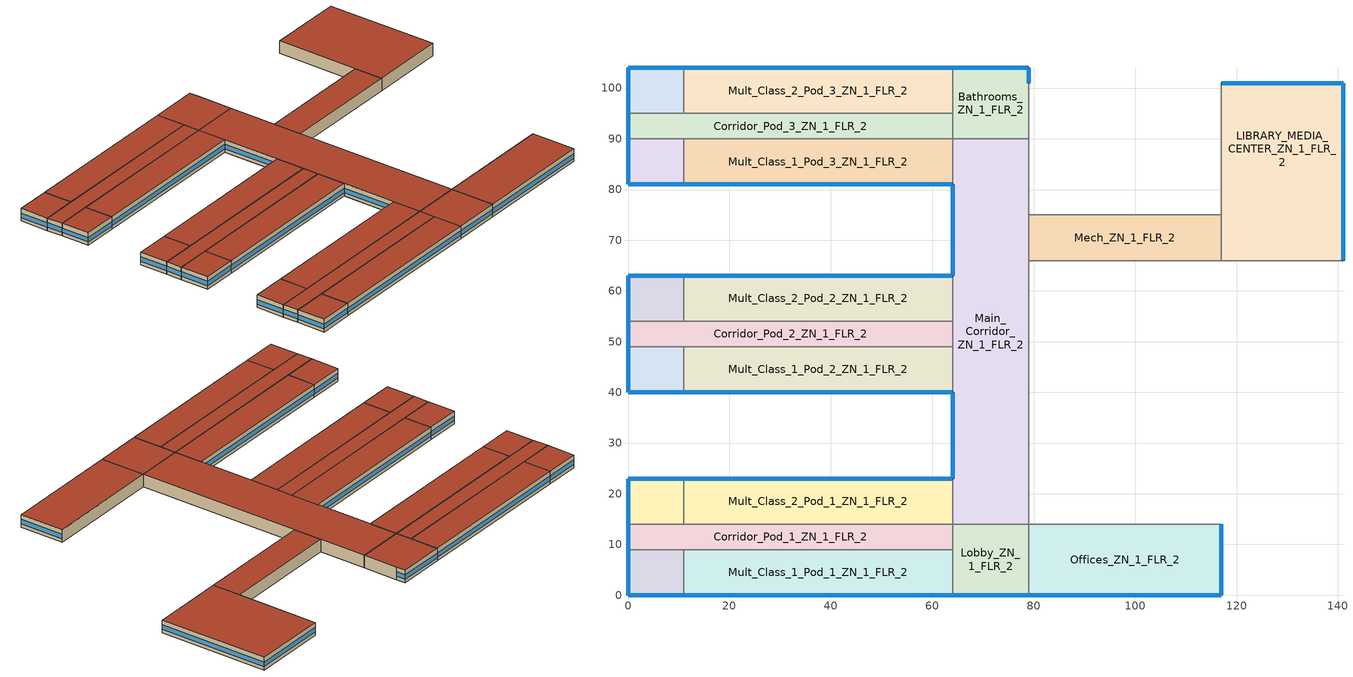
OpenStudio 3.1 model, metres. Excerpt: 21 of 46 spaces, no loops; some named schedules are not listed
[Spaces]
Bathrooms_ZN_1_FLR_2
 floor to Bathrooms_ZN_1_FLR_1: 79,104 79,90 64,90 64,104 z4
 wall outside: 79,101 79,104 64,104 z4:8
 wall to Auditorium_ZN_1_FLR_1: 79,90 79,101 z4:8
 wall to Mult_Class_2_Pod_3_ZN_1_FLR_2: 64,104 64,95 z4:8
 wall to Corridor_Pod_3_ZN_1_FLR_2: 64,95 64,90 z4:8
 wall to Main_Corridor_ZN_1_FLR_2: 64,90 79,90 z4:8
 window: 78.95,104 64.05,104 z5.1:6.51; 79,101.05 79,103.95 z5.1:6.55
 roof outside: 79,90 79,104 64,104 64,90 z8
Corner_Class_2_Pod_3_ZN_1_FLR_2
 floor to Corner_Class_2_Pod_3_ZN_1_FLR_1: 11,104 11,95 0,95 0,104 z4
 wall outside: 11,104 0,104 0,95 z4:8
 wall to Corridor_Pod_3_ZN_1_FLR_2: 0,95 11,95 z4:8
 wall to Mult_Class_2_Pod_3_ZN_1_FLR_2: 11,95 11,104 z4:8
 window: 0,103.95 0,95.05 z5.1:6.52; 10.95,104 0.05,104 z5.1:6.51
 roof outside: 11,95 11,104 0,104 0,95 z8
Corridor_Pod_1_ZN_1_FLR_2
 floor to Corridor_Pod_1_ZN_1_FLR_1: 64,14 64,9 0,9 0,14 z4
 wall outside: 0,14 0,9 z4:8
 wall to Corner_Class_1_Pod_1_ZN_1_FLR_2: 0,9 11,9 z4:8
 wall to Mult_Class_1_Pod_1_ZN_1_FLR_2: 11,9 64,9 z4:8
 wall to Corner_Class_2_Pod_1_ZN_1_FLR_2: 11,14 0,14 z4:8
 wall to Lobby_ZN_1_FLR_2: 64,9 64,14 z4:8
 wall to Mult_Class_2_Pod_1_ZN_1_FLR_2: 64,14 11,14 z4:8
 window: 0,13.95 0,9.05 z5.1:6.53
 roof outside: 64,9 64,14 0,14 0,9 z8
Corner_Class_1_Pod_3_ZN_1_FLR_2
 floor to Corner_Class_1_Pod_3_ZN_1_FLR_1: 11,90 11,81 0,81 0,90 z4
 wall outside: 0,90 0,81 11,81 z4:8
 wall to Mult_Class_1_Pod_3_ZN_1_FLR_2: 11,81 11,90 z4:8
 wall to Corridor_Pod_3_ZN_1_FLR_2: 11,90 0,90 z4:8
 window: 0.05,81 10.95,81 z5.1:6.51; 0,89.95 0,81.05 z5.1:6.52
 roof outside: 11,81 11,90 0,90 0,81 z8
Corner_Class_2_Pod_1_ZN_1_FLR_2
 floor to Corner_Class_2_Pod_1_ZN_1_FLR_1: 11,23 11,14 0,14 0,23 z4
 wall outside: 11,23 0,23 0,14 z4:8
 wall to Mult_Class_2_Pod_1_ZN_1_FLR_2: 11,14 11,23 z4:8
 window: 0,22.95 0,14.05 z5.1:6.52; 10.95,23 0.05,23 z5.1:6.51
 roof outside: 11,14 11,23 0,23 0,14 z8
Offices_ZN_1_FLR_2
 floor to Offices_ZN_1_FLR_1: 117,14 117,0 79,0 79,14 z4
 wall outside: 79,0 117,0 117,14 z4:8
 wall to Lobby_ZN_1_FLR_2: 79,14 79,0 z4:8
 wall to Gym_ZN_1_FLR_1: 117,14 79,14 z4:8
 window: 79.05,0 116.95,0 z5.1:6.5; 117,0.05 117,13.95 z5.1:6.51
 roof outside: 117,0 117,14 79,14 79,0 z8
Mult_Class_2_Pod_2_ZN_1_FLR_2
 floor to Mult_Class_2_Pod_2_ZN_1_FLR_1: 64,63 64,54 11,54 11,63 z4
 wall outside: 64,63 11,63 z4:8
 wall to Corridor_Pod_2_ZN_1_FLR_2: 11,54 64,54 z4:8
 wall to Main_Corridor_ZN_1_FLR_2: 64,54 64,63 z4:8
 wall to Corner_Class_2_Pod_2_ZN_1_FLR_2: 11,63 11,54 z4:8
 window: 63.95,63 11.05,63 z5.1:6.5
 roof outside: 64,54 64,63 11,63 11,54 z8
Mech_ZN_1_FLR_2
 floor to Mech_ZN_1_FLR_1: 117,75 117,66 79,66 79,75 z4
 wall to Gym_ZN_1_FLR_1: 79,66 117,66 z4:8
 wall to Main_Corridor_ZN_1_FLR_2: 79,75 79,66 z4:8
 wall to Auditorium_ZN_1_FLR_1: 117,75 79,75 z4:8
 wall to LIBRARY_MEDIA_CENTER_ZN_1_FLR_2: 117,66 117,75 z4:8
 roof outside: 117,66 117,75 79,75 79,66 z8
Corner_Class_1_Pod_1_ZN_1_FLR_2
 floor to Corner_Class_1_Pod_1_ZN_1_FLR_1: 11,9 11,0 0,0 0,9 z4
 wall outside: 0,9 0,0 11,0 z4:8
 wall to Mult_Class_1_Pod_1_ZN_1_FLR_2: 11,0 11,9 z4:8
 window: 0.05,0 10.95,0 z5.1:6.51; 0,8.95 0,0.05 z5.1:6.52
 roof outside: 11,0 11,9 0,9 0,0 z8
LIBRARY_MEDIA_CENTER_ZN_1_FLR_2
 floor to Kitchen_ZN_1_FLR_1: 141,75 141,66 117,66 117,75 z4
 floor to Cafeteria_ZN_1_FLR_1: 141,101 141,75 117,75 117,101 z4
 wall outside: 141,66 141,101 117,101 z4:8
 wall to Auditorium_ZN_1_FLR_1: 117,101 117,75 z4:8
 wall to Aux_Gym_ZN_1_FLR_1: 117,66 141,66 z4:8
 window: 141,66.05 141,100.95 z5.1:6.5; 140.95,101 117.05,101 z5.1:6.51
 roof outside: 141,66 141,101 117,101 117,66 z8
Corridor_Pod_3_ZN_1_FLR_2
 floor to Corridor_Pod_3_ZN_1_FLR_1: 64,95 64,90 0,90 0,95 z4
 wall outside: 0,95 0,90 z4:8
 wall to Mult_Class_2_Pod_3_ZN_1_FLR_2: 64,95 11,95 z4:8
 wall to Mult_Class_1_Pod_3_ZN_1_FLR_2: 11,90 64,90 z4:8
 window: 0,94.95 0,90.05 z5.1:6.53
 roof outside: 64,90 64,95 0,95 0,90 z8
Corner_Class_1_Pod_2_ZN_1_FLR_2
 floor to Corner_Class_1_Pod_2_ZN_1_FLR_1: 11,49 11,40 0,40 0,49 z4
 wall outside: 0,49 0,40 11,40 z4:8
 wall to Corridor_Pod_2_ZN_1_FLR_2: 11,49 0,49 z4:8
 wall to Mult_Class_1_Pod_2_ZN_1_FLR_2: 11,40 11,49 z4:8
 window: 0,48.95 0,40.05 z5.1:6.52; 0.05,40 10.95,40 z5.1:6.51
 roof outside: 11,40 11,49 0,49 0,40 z8
Corridor_Pod_2_ZN_1_FLR_2
 floor to Corridor_Pod_2_ZN_1_FLR_1: 64,54 64,49 0,49 0,54 z4
 wall outside: 0,54 0,49 z4:8
 wall to Mult_Class_1_Pod_2_ZN_1_FLR_2: 11,49 64,49 z4:8
 wall to Main_Corridor_ZN_1_FLR_2: 64,49 64,54 z4:8
 wall to Corner_Class_2_Pod_2_ZN_1_FLR_2: 11,54 0,54 z4:8
 window: 0,53.95 0,49.05 z5.1:6.53
 roof outside: 64,49 64,54 0,54 0,49 z8
Main_Corridor_ZN_1_FLR_2
 floor to Main_Corridor_ZN_1_FLR_1: 79,90 79,14 64,14 64,90 z4
 wall outside: 64,81 64,63 / 64,40 64,23 z4:8
 wall to Gym_ZN_1_FLR_1: 79,14 79,66 z4:8
 wall to Mult_Class_1_Pod_2_ZN_1_FLR_2: 64,49 64,40 z4:8
 wall to Auditorium_ZN_1_FLR_1: 79,75 79,90 z4:8
 wall to Mult_Class_2_Pod_1_ZN_1_FLR_2: 64,23 64,14 z4:8
 wall to Mult_Class_1_Pod_3_ZN_1_FLR_2: 64,90 64,81 z4:8
 wall to Lobby_ZN_1_FLR_2: 64,14 79,14 z4:8
 window: 64,39.95 64,23.05 / 64,80.95 64,63.05 z5.1:6.51
 roof outside: 79,14 79,90 64,90 64,14 z8
Mult_Class_2_Pod_1_ZN_1_FLR_2
 floor to Mult_Class_2_Pod_1_ZN_1_FLR_1: 64,23 64,14 11,14 11,23 z4
 wall outside: 64,23 11,23 z4:8
 window: 63.95,23 11.05,23 z5.1:6.5
 roof outside: 64,14 64,23 11,23 11,14 z8
Mult_Class_1_Pod_1_ZN_1_FLR_2
 floor to Mult_Class_1_Pod_1_ZN_1_FLR_1: 64,9 64,0 11,0 11,9 z4
 wall outside: 11,0 64,0 z4:8
 wall to Lobby_ZN_1_FLR_2: 64,0 64,9 z4:8
 window: 11.05,0 63.95,0 z5.1:6.5
 roof outside: 64,0 64,9 11,9 11,0 z8
Mult_Class_1_Pod_2_ZN_1_FLR_2
 floor to Mult_Class_1_Pod_2_ZN_1_FLR_1: 64,49 64,40 11,40 11,49 z4
 wall outside: 11,40 64,40 z4:8
 window: 11.05,40 63.95,40 z5.1:6.5
 roof outside: 64,40 64,49 11,49 11,40 z8
Mult_Class_1_Pod_3_ZN_1_FLR_2
 floor to Mult_Class_1_Pod_3_ZN_1_FLR_1: 64,90 64,81 11,81 11,90 z4
 wall outside: 11,81 64,81 z4:8
 window: 11.05,81 63.95,81 z5.1:6.5
 roof outside: 64,81 64,90 11,90 11,81 z8
Corner_Class_2_Pod_2_ZN_1_FLR_2
 floor to Corner_Class_2_Pod_2_ZN_1_FLR_1: 11,63 11,54 0,54 0,63 z4
 wall outside: 11,63 0,63 0,54 z4:8
 window: 0,62.95 0,54.05 z5.1:6.52; 10.95,63 0.05,63 z5.1:6.51
 roof outside: 11,54 11,63 0,63 0,54 z8
Mult_Class_2_Pod_3_ZN_1_FLR_2
 floor to Mult_Class_2_Pod_3_ZN_1_FLR_1: 64,104 64,95 11,95 11,104 z4
 wall outside: 64,104 11,104 z4:8
 window: 63.95,104 11.05,104 z5.1:6.5
 roof outside: 64,95 64,104 11,104 11,95 z8
Lobby_ZN_1_FLR_2
 floor to Lobby_ZN_1_FLR_1: 79,14 79,0 64,0 64,14 z4
 wall outside: 64,0 79,0 z4:8
 window: 64.05,0 78.95,0 z5.1:6.51
 roof outside: 79,0 79,14 64,14 64,0 z8
[Site]
Tampa-MacDill AFB_FL_USA: Latitude {deg}=27.85; Longitude {deg}=-82.52; Time Zone {hr}=-5; Elevation {m}=8; Terrain=City
[Building]
-SecondarySchool-ASHRAE 169-2013-2A created: 2021-08-23 21:15:38 +0000: North Axis {deg}=0; Default Construction Set=90.1-2010 - SecSchl - ASHRAE 169-2013-2A; Standards Number of Stories=2; Standards Number of Above Ground Stories=2; Standards Building Type=SecondarySchool
[ClimateZones]
Climate Zone Institution Name 1=ASHRAE; Climate Zone Document Name 1=ANSI/ASHRAE Standard 169; Climate Zone Document Year 1=2006; Climate Zone Value 1=2A
[Site:WaterMainsTemperature]
Calculation Method=Correlation; Annual Average Outdoor Air Temperature {C}=21.85; Maximum Difference In Monthly Average Outdoor Air Temperatures {deltaC}=14.3
[SizingPeriod:DesignDay] Barometric Pressure {Pa}=101229; Sky Clearness=0; Rain Indicator=0; Snow Indicator=0; Day of Month=21; Daylight Saving Time Indicator=0; Humidity Indicating Type=Wetbulb; Dry-Bulb Temperature Range Modifier Type=DefaultMultipliers
Name | Maximum Dry-Bulb Temperature {C} | Daily Dry-Bulb Temperature Range {deltaC} | Humidity Indicating Conditions at Maximum Dry-Bulb | Wind Speed {m/s} | Wind Direction {deg} | Month | Day Type | Solar Model Indicator | ASHRAE Taub | ASHRAE Taud
Tampa-MacDill.AFB_FL_USA Ann Clg .4% Condns DB=>MWB | 33.9 | 7.9 | 25.1 | 3.1 | 270 | 8 | SummerDesignDay | ASHRAETau | 0.491 | 2.016
Tampa-MacDill.AFB_FL_USA Ann Htg 99.6% Condns DB | 4.6 | 0 | 4.6 | 2.5 | 10 | 1 | WinterDesignDay | ASHRAEClearSky
[Site:GroundTemperature:FCfactorMethod]
January Ground Temperature {C}=24.2; February Ground Temperature {C}=18.9; March Ground Temperature {C}=15.7; April Ground Temperature {C}=13.6; May Ground Temperature {C}=15.5; June Ground Temperature {C}=17.1; July Ground Temperature {C}=21.2; August Ground Temperature {C}=26.9; September Ground Temperature {C}=27.6; October Ground Temperature {C}=27.9; November Ground Temperature {C}=27.4; December Ground Temperature {C}=26.2
[Material:NoMass] Thermal Absorptance=0.9; Solar Absorptance=0.7
Name | Roughness | Thermal Resistance {m2-K/W} | Visible Absorptance
CP02 CARPET PAD | VeryRough | 0.21648 | 0.8
Typical Insulation R-6.78 | Smooth | 1.19347 | 0.7
Typical Carpet Pad | Smooth | 0.21648 | 0.8
Typical Insulation R-5.89 | Smooth | 1.03652 | 0.7
Typical Insulation R-19.72 | Smooth | 3.4722 | 0.7
Typical Insulation R-0.58 | Smooth | 0.101875 | 0.7
Typical Insulation R-0.01 | Smooth | 0.001 | 0.7
[Material]
Name | Roughness | Thickness {m} | Conductivity {W/m-K} | Density {kg/m3} | Specific Heat {J/kg-K} | Thermal Absorptance | Solar Absorptance | Visible Absorptance
100mm Normalweight concrete floor | MediumSmooth | 0.1016 | 2.31 | 2322 | 832
G01 13mm gypsum board | Smooth | 0.0127 | 0.16 | 800 | 1090 | 0.9 | 0.7 | 0.5
4 in. Normalweight Concrete Floor | MediumRough | 0.1016 | 2.31 | 2322 | 832 | 0.9 | 0.7 | 0.7
25mm Stucco | Smooth | 0.0254 | 0.72 | 1856 | 840 | 0.9 | 0.7 | 0.7
5/8 in. Gypsum Board | MediumSmooth | 0.0159 | 0.16 | 800 | 1090 | 0.9 | 0.7 | 0.7
Roof Membrane - Highly Reflective | VeryRough | 0.0095 | 0.16 | 1121.29 | 1460 | 0.75 | 0.45 | 0.7
Metal Roof Surface; F08 Metal surface | Smooth | 0.0008 | 45.28 | 7824 | 500 | 0.9 | 0.7 | 0.7
6 in. Normalweight Concrete Floor | MediumRough | 0.1524 | 2.31 | 2322 | 832 | 0.9 | 0.7 | 0.7
8 in. Concrete Block Basement Wall | MediumRough | 0.2032 | 1.326 | 1842 | 912 | 0.9 | 0.7 | 0.7
G05 25mm wood | MediumSmooth | 0.0254 | 0.15 | 608 | 1630 | 0.9 | 0.5 | 0.5
Std Wood 6inch | MediumSmooth | 0.15 | 0.12 | 540 | 1210 | 0.9 | 0.7 | 0.7
[DefaultConstructionSet]
90.1-2010 - SecSchl - ASHRAE 169-2013-2A: Default Exterior Surface Constructions=Default Surface Constructions 1; Default Interior Surface Constructions=Default Surface Constructions 2; Default Ground Contact Surface Constructions=Default Surface Constructions 3; Default Exterior SubSurface Constructions=Default Sub Surface Constructions 1; Default Interior SubSurface Constructions=Default Sub Surface Constructions 2; Interior Partition Construction=Typical Interior Partition
[DefaultSurfaceConstructions]
Name | Floor Construction | Wall Construction | Roof Ceiling Construction
Default Surface Constructions 1 | Typical Insulated Exterior Mass Floor R-9.35 | Typical Insulated Steel Framed Exterior Wall R-8.06 | Typical IEAD Roof - Highly Reflective R-20.83
Default Surface Constructions 2 | Typical Interior Floor | Typical Interior Wall | Typical Interior Ceiling
Default Surface Constructions 3 | Typical Insulated Carpeted 6in Slab Floor | Typical Insulated Basement Mass Wall
[Construction]
Typical Insulated Exterior Mass Floor R-9.35: Typical Insulation R-6.78, 4 in. Normalweight Concrete Floor, Typical Carpet Pad
Typical Insulated Steel Framed Exterior Wall R-8.06: 25mm Stucco, 5/8 in. Gypsum Board, Typical Insulation R-5.89, 5/8 in. Gypsum Board
Typical IEAD Roof - Highly Reflective R-20.83: Roof Membrane - Highly Reflective, Typical Insulation R-19.72, Metal Roof Surface
Typical Interior Floor: 100mm Normalweight concrete floor, CP02 CARPET PAD
Typical Interior Wall: G01 13mm gypsum board, G01 13mm gypsum board
Typical Interior Ceiling: CP02 CARPET PAD, 100mm Normalweight concrete floor
Typical Insulated Carpeted 6in Slab Floor: 6 in. Normalweight Concrete Floor, Typical Carpet Pad
Typical Insulated Basement Mass Wall: 8 in. Concrete Block Basement Wall
U 0.72 SHGC 0.25 Sgl Ref-B-M Tint 6mm: REF B TINT MID 6MM
Typical Insulated Metal Door R-1.43: F08 Metal surface, Typical Insulation R-0.58
U 0.88 SHGC 0.16 Sgl Ref-A-L Clr 6mm: REF A CLEAR LO 6MM
Typical Overhead Door R-0.86: Typical Insulation R-0.01
U 1.98 SHGC 0.36 Sgl Ref-B-H Clr 6mm: REF B CLEAR HI 6MM
Typical Interior Window: Clear 3mm
Typical Interior Door; Typical Interior Partition: G05 25mm wood
InteriorFurnishings: Std Wood 6inch
[DefaultSubSurfaceConstructions]
Name | Fixed Window Construction | Operable Window Construction | Door Construction | Glass Door Construction | Overhead Door Construction | Skylight Construction | Tubular Daylight Dome Construction | Tubular Daylight Diffuser Construction
Default Sub Surface Constructions 1 | U 0.72 SHGC 0.25 Sgl Ref-B-M Tint 6mm | U 0.72 SHGC 0.25 Sgl Ref-B-M Tint 6mm | Typical Insulated Metal Door R-1.43 | U 0.88 SHGC 0.16 Sgl Ref-A-L Clr 6mm | Typical Overhead Door R-0.86 | U 1.98 SHGC 0.36 Sgl Ref-B-H Clr 6mm | Typical Interior Window | Typical Interior Window
Default Sub Surface Constructions 2 | Typical Interior Window | Typical Interior Window | Typical Interior Door
[WindowMaterial:Glazing] Optical Data Type=SpectralAverage; Infrared Transmittance at Normal Incidence=0; Front Side Infrared Hemispherical Emissivity=0.84; Conductivity {W/m-K}=0.9; Dirt Correction Factor for Solar and Visible Transmittance=1; Solar Diffusing=No
Name | Thickness {m} | Solar Transmittance at Normal Incidence | Front Side Solar Reflectance at Normal Incidence | Back Side Solar Reflectance at Normal Incidence | Visible Transmittance at Normal Incidence | Front Side Visible Reflectance at Normal Incidence | Back Side Visible Reflectance at Normal Incidence | Back Side Infrared Hemispherical Emissivity
REF B TINT MID 6MM | 0.006 | 0.1 | 0.11 | 0.41 | 0.13 | 0.1 | 0.32 | 0.45
REF A CLEAR LO 6MM | 0.006 | 0.066 | 0.341 | 0.493 | 0.08 | 0.41 | 0.37 | 0.4
REF B CLEAR HI 6MM | 0.006 | 0.24 | 0.16 | 0.32 | 0.3 | 0.16 | 0.29 | 0.6
Clear 3mm | 0.003 | 0.837 | 0.075 | 0.075 | 0.898 | 0.081 | 0.081 | 0.84
[Space] Building Story=Building Story 2; Part of Total Floor Area=Yes
Name | Space Type | Thermal Zone
Bathrooms_ZN_1_FLR_2 | SecondarySchool Restroom | Bathrooms_ZN_1_FLR_2 ZN
Corner_Class_2_Pod_3_ZN_1_FLR_2 | SecondarySchool Classroom | Corner_Class_2_Pod_3_ZN_1_FLR_2 ZN
Corridor_Pod_1_ZN_1_FLR_2 | SecondarySchool Corridor | Corridor_Pod_1_ZN_1_FLR_2 ZN
LIBRARY_MEDIA_CENTER_ZN_1_FLR_2 | SecondarySchool Library | LIBRARY_MEDIA_CENTER_ZN_1_FLR_2 ZN
Mult_Class_1_Pod_3_ZN_1_FLR_2 | SecondarySchool ComputerRoom | Mult_Class_1_Pod_3_ZN_1_FLR_2 ZN
Corner_Class_1_Pod_3_ZN_1_FLR_2 | SecondarySchool Classroom | Corner_Class_1_Pod_3_ZN_1_FLR_2 ZN
Corner_Class_2_Pod_1_ZN_1_FLR_2 | SecondarySchool Classroom | Corner_Class_2_Pod_1_ZN_1_FLR_2 ZN
Offices_ZN_1_FLR_2 | SecondarySchool Office | Offices_ZN_1_FLR_2 ZN
Mult_Class_2_Pod_3_ZN_1_FLR_2 | SecondarySchool ComputerRoom | Mult_Class_2_Pod_3_ZN_1_FLR_2 ZN
Corridor_Pod_2_ZN_1_FLR_2 | SecondarySchool Corridor | Corridor_Pod_2_ZN_1_FLR_2 ZN
Mult_Class_2_Pod_2_ZN_1_FLR_2 | SecondarySchool Classroom | Mult_Class_2_Pod_2_ZN_1_FLR_2 ZN
Mech_ZN_1_FLR_2 | SecondarySchool Mechanical | Mech_ZN_1_FLR_2 ZN
Corner_Class_1_Pod_1_ZN_1_FLR_2 | SecondarySchool Classroom | Corner_Class_1_Pod_1_ZN_1_FLR_2 ZN
Corridor_Pod_3_ZN_1_FLR_2 | SecondarySchool Corridor | Corridor_Pod_3_ZN_1_FLR_2 ZN
Mult_Class_2_Pod_1_ZN_1_FLR_2 | SecondarySchool Classroom | Mult_Class_2_Pod_1_ZN_1_FLR_2 ZN
Corner_Class_1_Pod_2_ZN_1_FLR_2 | SecondarySchool Classroom | Corner_Class_1_Pod_2_ZN_1_FLR_2 ZN
Corner_Class_2_Pod_2_ZN_1_FLR_2 | SecondarySchool Classroom | Corner_Class_2_Pod_2_ZN_1_FLR_2 ZN
Mult_Class_1_Pod_1_ZN_1_FLR_2 | SecondarySchool Classroom | Mult_Class_1_Pod_1_ZN_1_FLR_2 ZN
Main_Corridor_ZN_1_FLR_2 | SecondarySchool Corridor | Main_Corridor_ZN_1_FLR_2 ZN
Lobby_ZN_1_FLR_2 | SecondarySchool Lobby | Lobby_ZN_1_FLR_2 ZN
Mult_Class_1_Pod_2_ZN_1_FLR_2 | SecondarySchool Classroom | Mult_Class_1_Pod_2_ZN_1_FLR_2 ZN
[BuildingStory]
Building Story 2: Nominal Z Coordinate {m}=4
[SpaceType] Standards Building Type=SecondarySchool
Name | Default Schedule Set | Design Specification Outdoor Air Object | Standards Space Type
SecondarySchool Office | SecondarySchool Office Schedule Set | SecondarySchool Office Ventilation | Office
SecondarySchool Lobby | SecondarySchool Lobby Schedule Set | SecondarySchool Lobby Ventilation | Lobby
SecondarySchool Mechanical | SecondarySchool Mechanical Schedule Set | SecondarySchool Mechanical Ventilation | Mechanical
SecondarySchool Restroom | SecondarySchool Restroom Schedule Set | SecondarySchool Restroom Ventilation | Restroom
SecondarySchool Library | SecondarySchool Library Schedule Set | SecondarySchool Library Ventilation | Library
SecondarySchool Corridor | SecondarySchool Corridor Schedule Set | SecondarySchool Corridor Ventilation | Corridor
SecondarySchool Classroom | SecondarySchool Classroom Schedule Set | SecondarySchool Classroom Ventilation | Classroom
SecondarySchool ComputerRoom | SecondarySchool ComputerRoom Schedule Set | SecondarySchool ComputerRoom Ventilation | ComputerRoom
[People:Definition] Number of People Calculation Method=People/Area; Fraction Radiant=0.3
Name | People per Space Floor Area {person/m2}
SecondarySchool Classroom People Definition; SecondarySchool ComputerRoom People Definition | 0.376737
SecondarySchool Library People Definition | 0.107639
SecondarySchool Office People Definition | 0.0538196
[People] Work Efficiency Schedule=Work Efficiency Schedule; Clothing Insulation Schedule=Clothing Schedule; Air Velocity Schedule=Air Velocity Schedule; Multiplier=1
Name | People Definition | Space or SpaceType
SecondarySchool Classroom People | SecondarySchool Classroom People Definition | SecondarySchool Classroom
SecondarySchool ComputerRoom People | SecondarySchool ComputerRoom People Definition | SecondarySchool ComputerRoom
SecondarySchool Library People | SecondarySchool Library People Definition | SecondarySchool Library
SecondarySchool Office People | SecondarySchool Office People Definition | SecondarySchool Office
[Lights:Definition] Design Level Calculation Method=Watts/Area; Fraction Radiant=0.37; Fraction Visible=0.2; Return Air Fraction=0
Name | Watts per Space Floor Area {W/m2}
SecondarySchool Classroom Lights Definition; SecondarySchool ComputerRoom Lights Definition | 13.3472
SecondarySchool Corridor Lights Definition | 7.10418
SecondarySchool Library Lights Definition | 12.7014
SecondarySchool Lobby Lights Definition | 9.68752
SecondarySchool Mechanical Lights Definition | 10.2257
SecondarySchool Office Lights Definition | 11.9479
SecondarySchool Restroom Lights Definition | 10.5486
[Lights] Fraction Replaceable=1
Name | Lights Definition | Space or SpaceType | Schedule
SecondarySchool Classroom Lights | SecondarySchool Classroom Lights Definition | SecondarySchool Classroom | SchoolSecondary BLDG_LIGHT_CLASSROOM_SCH_2010 OccSensor Reduction
SecondarySchool ComputerRoom Lights | SecondarySchool ComputerRoom Lights Definition | SecondarySchool ComputerRoom
SecondarySchool Corridor Lights | SecondarySchool Corridor Lights Definition | SecondarySchool Corridor
SecondarySchool Library Lights | SecondarySchool Library Lights Definition | SecondarySchool Library
SecondarySchool Lobby Lights | SecondarySchool Lobby Lights Definition | SecondarySchool Lobby
SecondarySchool Mechanical Lights | SecondarySchool Mechanical Lights Definition | SecondarySchool Mechanical
SecondarySchool Office Lights | SecondarySchool Office Lights Definition | SecondarySchool Office | SchoolSecondary BLDG_LIGHT_OFFICE_SCH_2010 OccSensor Reduction
SecondarySchool Restroom Lights | SecondarySchool Restroom Lights Definition | SecondarySchool Restroom | SchoolSecondary BLDG_LIGHT_BATH_SCH_2010 OccSensor Reduction
[ElectricEquipment:Definition] Design Level Calculation Method=Watts/Area; Fraction Latent=0; Fraction Radiant=0.5; Fraction Lost=0
Name | Watts per Space Floor Area {W/m2}
SecondarySchool Classroom Elec Equip Definition | 9.99967
SecondarySchool ComputerRoom Elec Equip Definition | 19.9993
SecondarySchool Corridor Elec Equip Definition; SecondarySchool Lobby Elec Equip Definition; SecondarySchool Mechanical Elec Equip Definition; SecondarySchool Restroom Elec Equip Definition | 3.98265
SecondarySchool Library Elec Equip Definition | 10.0104
SecondarySchool Office Elec Equip Definition | 10.7639
[ElectricEquipment]
Name | Electric Equipment Definition | Space or SpaceType
SecondarySchool Classroom Elec Equip | SecondarySchool Classroom Elec Equip Definition | SecondarySchool Classroom
SecondarySchool ComputerRoom Elec Equip | SecondarySchool ComputerRoom Elec Equip Definition | SecondarySchool ComputerRoom
SecondarySchool Corridor Elec Equip | SecondarySchool Corridor Elec Equip Definition | SecondarySchool Corridor
SecondarySchool Library Elec Equip | SecondarySchool Library Elec Equip Definition | SecondarySchool Library
SecondarySchool Lobby Elec Equip | SecondarySchool Lobby Elec Equip Definition | SecondarySchool Lobby
SecondarySchool Mechanical Elec Equip | SecondarySchool Mechanical Elec Equip Definition | SecondarySchool Mechanical
SecondarySchool Office Elec Equip | SecondarySchool Office Elec Equip Definition | SecondarySchool Office
SecondarySchool Restroom Elec Equip | SecondarySchool Restroom Elec Equip Definition | SecondarySchool Restroom
[DesignSpecification:OutdoorAir] Outdoor Air Method=Sum
Name | Outdoor Air Flow per Person {m3/s-person} | Outdoor Air Flow per Floor Area {m3/s-m2}
SecondarySchool Classroom Ventilation; SecondarySchool ComputerRoom Ventilation; SecondarySchool Library Ventilation | 0.00471947 | 0.0006096
SecondarySchool Corridor Ventilation; SecondarySchool Lobby Ventilation; SecondarySchool Restroom Ventilation |  | 0.0003048
SecondarySchool Mechanical Ventilation |  | 0.0006096
SecondarySchool Office Ventilation | 0.00235974 | 0.0003048
[DefaultScheduleSet] People Activity Level Schedule=SchoolSecondary ACTIVITY_SCH; Electric Equipment Schedule=SchoolSecondary BLDG_EQUIP_SCH; Infiltration Schedule=SchoolSecondary INFIL_SCH_PNNL
Name | Number of People Schedule | Lighting Schedule
SecondarySchool Classroom Schedule Set; SecondarySchool ComputerRoom Schedule Set | SchoolSecondary BLDG_OCC_SCH | SchoolSecondary BLDG_LIGHT_CLASSROOM_SCH_2010
SecondarySchool Corridor Schedule Set | SchoolSecondary BLDG_OCC_SCH | SchoolSecondary BLDG_LIGHT_CORRIDOR_SCH_2010
SecondarySchool Library Schedule Set | SchoolSecondary BLDG_OCC_SCH | SchoolSecondary BLDG_LIGHT_LIBRARY_SCH_2010
SecondarySchool Lobby Schedule Set | SchoolSecondary BLDG_OCC_SCH | SchoolSecondary BLDG_LIGHT_LOBBYFLR1_SCH_2010
SecondarySchool Mechanical Schedule Set | SchoolSecondary BLDG_OCC_SCH | SchoolSecondary BLDG_LIGHT_MECHANICAL_SCH_2010
SecondarySchool Office Schedule Set | SchoolSecondary BLDG_OCC_SCH_Offices | SchoolSecondary BLDG_LIGHT_OFFICE_SCH_2010
SecondarySchool Restroom Schedule Set | SchoolSecondary BLDG_OCC_SCH | SchoolSecondary BLDG_LIGHT_BATH_SCH_2010
[ThermostatSetpoint:DualSetpoint]
Name | Heating Setpoint Temperature Schedule | Cooling Setpoint Temperature Schedule
SecondarySchool Restroom Thermostat 2; SecondarySchool Mechanical Thermostat 2 | SchoolSecondary HTGSETP_SCH_Setback | SchoolSecondary CLGSETP_SCH_Setback
SecondarySchool Classroom Thermostat 2; SecondarySchool Classroom Thermostat 4; SecondarySchool Classroom Thermostat 6; SecondarySchool Classroom Thermostat 8; SecondarySchool Classroom Thermostat 10; SecondarySchool Classroom Thermostat 12; SecondarySchool Corridor Thermostat 2; SecondarySchool Corridor Thermostat 4; SecondarySchool Corridor Thermostat 6; SecondarySchool Library Thermostat 1; SecondarySchool Lobby Thermostat 2; SecondarySchool Corridor Thermostat 8; SecondarySchool Classroom Thermostat 14; SecondarySchool Classroom Thermostat 16; SecondarySchool ComputerRoom Thermostat 1; SecondarySchool Classroom Thermostat 19; SecondarySchool Classroom Thermostat 21; SecondarySchool ComputerRoom Thermostat 2; SecondarySchool Office Thermostat 2 | SchoolSecondary HTGSETP_SCH_YES_OPTIMUM | SchoolSecondary CLGSETP_SCH_NO_SETBACK
[SpaceInfiltration:DesignFlowRate] Schedule=SchoolSecondary INFIL_SCH_PNNL; Design Flow Rate Calculation Method=Flow/ExteriorArea; Constant Term Coefficient=0; Temperature Term Coefficient=0; Velocity Term Coefficient=0.224; Velocity Squared Term Coefficient=0
Name | Space or SpaceType | Flow per Exterior Surface Area {m3/s-m2}
Bathrooms_ZN_1_FLR_2 Infiltration | Bathrooms_ZN_1_FLR_2 | 0.000145423
Corner_Class_1_Pod_1_ZN_1_FLR_2 Infiltration | Corner_Class_1_Pod_1_ZN_1_FLR_2 | 0.000254558
Corner_Class_1_Pod_2_ZN_1_FLR_2 Infiltration | Corner_Class_1_Pod_2_ZN_1_FLR_2 | 0.000254558
Corner_Class_1_Pod_3_ZN_1_FLR_2 Infiltration | Corner_Class_1_Pod_3_ZN_1_FLR_2 | 0.000254558
Corner_Class_2_Pod_1_ZN_1_FLR_2 Infiltration | Corner_Class_2_Pod_1_ZN_1_FLR_2 | 0.000254558
Corner_Class_2_Pod_2_ZN_1_FLR_2 Infiltration | Corner_Class_2_Pod_2_ZN_1_FLR_2 | 0.000254558
Corner_Class_2_Pod_3_ZN_1_FLR_2 Infiltration | Corner_Class_2_Pod_3_ZN_1_FLR_2 | 0.000254558
Corridor_Pod_1_ZN_1_FLR_2 Infiltration | Corridor_Pod_1_ZN_1_FLR_2 | 3.35043e-05
Corridor_Pod_2_ZN_1_FLR_2 Infiltration | Corridor_Pod_2_ZN_1_FLR_2 | 3.35043e-05
Corridor_Pod_3_ZN_1_FLR_2 Infiltration | Corridor_Pod_3_ZN_1_FLR_2 | 3.35043e-05
LIBRARY_MEDIA_CENTER_ZN_1_FLR_2 Infiltration | LIBRARY_MEDIA_CENTER_ZN_1_FLR_2 | 0.000124925
Lobby_ZN_1_FLR_2 Infiltration | Lobby_ZN_1_FLR_2 | 0.000126572
Main_Corridor_ZN_1_FLR_2 Infiltration | Main_Corridor_ZN_1_FLR_2 | 6.22971e-05
Mult_Class_1_Pod_1_ZN_1_FLR_2 Infiltration | Mult_Class_1_Pod_1_ZN_1_FLR_2 | 0.000175253
Mult_Class_1_Pod_2_ZN_1_FLR_2 Infiltration | Mult_Class_1_Pod_2_ZN_1_FLR_2 | 0.000175253
Mult_Class_1_Pod_3_ZN_1_FLR_2 Infiltration | Mult_Class_1_Pod_3_ZN_1_FLR_2 | 0.000175253
Mult_Class_2_Pod_1_ZN_1_FLR_2 Infiltration | Mult_Class_2_Pod_1_ZN_1_FLR_2 | 0.000175253
Mult_Class_2_Pod_2_ZN_1_FLR_2 Infiltration | Mult_Class_2_Pod_2_ZN_1_FLR_2 | 0.000175253
Mult_Class_2_Pod_3_ZN_1_FLR_2 Infiltration | Mult_Class_2_Pod_3_ZN_1_FLR_2 | 0.000175253
Offices_ZN_1_FLR_2 Infiltration | Offices_ZN_1_FLR_2 | 0.000160096
[ThermalZone] Use Ideal Air Loads=No
Name | Primary Daylighting Control | Fraction of Zone Controlled by Primary Daylighting Control | Secondary Daylighting Control | Fraction of Zone Controlled by Secondary Daylighting Control | Thermostat
Bathrooms_ZN_1_FLR_2 ZN | Bathrooms_ZN_1_FLR_2 Daylt Sensor 1 | 0.096 | Bathrooms_ZN_1_FLR_2 Daylt Sensor 2 | 0.096 | SecondarySchool Restroom Thermostat 2
Corner_Class_1_Pod_1_ZN_1_FLR_2 ZN | Corner_Class_1_Pod_1_ZN_1_FLR_2 Daylt Sensor 1 | 0.22 | Corner_Class_1_Pod_1_ZN_1_FLR_2 Daylt Sensor 2 | 0.22 | SecondarySchool Classroom Thermostat 2
Corner_Class_1_Pod_2_ZN_1_FLR_2 ZN | Corner_Class_1_Pod_2_ZN_1_FLR_2 Daylt Sensor 1 | 0.22 | Corner_Class_1_Pod_2_ZN_1_FLR_2 Daylt Sensor 2 | 0.22 | SecondarySchool Classroom Thermostat 4
Corner_Class_1_Pod_3_ZN_1_FLR_2 ZN | Corner_Class_1_Pod_3_ZN_1_FLR_2 Daylt Sensor 1 | 0.22 | Corner_Class_1_Pod_3_ZN_1_FLR_2 Daylt Sensor 2 | 0.22 | SecondarySchool Classroom Thermostat 6
Corner_Class_2_Pod_1_ZN_1_FLR_2 ZN | Corner_Class_2_Pod_1_ZN_1_FLR_2 Daylt Sensor 1 | 0.22 | Corner_Class_2_Pod_1_ZN_1_FLR_2 Daylt Sensor 2 | 0.22 | SecondarySchool Classroom Thermostat 8
Corner_Class_2_Pod_2_ZN_1_FLR_2 ZN | Corner_Class_2_Pod_2_ZN_1_FLR_2 Daylt Sensor 1 | 0.22 | Corner_Class_2_Pod_2_ZN_1_FLR_2 Daylt Sensor 2 | 0.22 | SecondarySchool Classroom Thermostat 10
Corner_Class_2_Pod_3_ZN_1_FLR_2 ZN | Corner_Class_2_Pod_3_ZN_1_FLR_2 Daylt Sensor 1 | 0.22 | Corner_Class_2_Pod_3_ZN_1_FLR_2 Daylt Sensor 2 | 0.22 | SecondarySchool Classroom Thermostat 12
Corridor_Pod_1_ZN_1_FLR_2 ZN |  |  |  |  | SecondarySchool Corridor Thermostat 2
Corridor_Pod_2_ZN_1_FLR_2 ZN |  |  |  |  | SecondarySchool Corridor Thermostat 4
Corridor_Pod_3_ZN_1_FLR_2 ZN |  |  |  |  | SecondarySchool Corridor Thermostat 6
LIBRARY_MEDIA_CENTER_ZN_1_FLR_2 ZN | LIBRARY_MEDIA_CENTER_ZN_1_FLR_2 Daylt Sensor 1 | 0.085 | LIBRARY_MEDIA_CENTER_ZN_1_FLR_2 Daylt Sensor 2 | 0.085 | SecondarySchool Library Thermostat 1
Lobby_ZN_1_FLR_2 ZN | Lobby_ZN_1_FLR_2 Daylt Sensor 1 | 0.09 |  |  | SecondarySchool Lobby Thermostat 2
Main_Corridor_ZN_1_FLR_2 ZN | Main_Corridor_ZN_1_FLR_2 Daylt Sensor 1 | 0.041 | Main_Corridor_ZN_1_FLR_2 Daylt Sensor 2 | 0.041 | SecondarySchool Corridor Thermostat 8
Mech_ZN_1_FLR_2 ZN |  |  |  |  | SecondarySchool Mechanical Thermostat 2
Mult_Class_1_Pod_1_ZN_1_FLR_2 ZN | Mult_Class_1_Pod_1_ZN_1_FLR_2 Daylt Sensor 1 | 0.14 |  |  | SecondarySchool Classroom Thermostat 14
Mult_Class_1_Pod_2_ZN_1_FLR_2 ZN | Mult_Class_1_Pod_2_ZN_1_FLR_2 Daylt Sensor 1 | 0.14 |  |  | SecondarySchool Classroom Thermostat 16
Mult_Class_1_Pod_3_ZN_1_FLR_2 ZN | Mult_Class_1_Pod_3_ZN_1_FLR_2 Daylt Sensor 1 | 0.14 |  |  | SecondarySchool ComputerRoom Thermostat 1
Mult_Class_2_Pod_1_ZN_1_FLR_2 ZN | Mult_Class_2_Pod_1_ZN_1_FLR_2 Daylt Sensor 1 | 0.14 |  |  | SecondarySchool Classroom Thermostat 19
Mult_Class_2_Pod_2_ZN_1_FLR_2 ZN | Mult_Class_2_Pod_2_ZN_1_FLR_2 Daylt Sensor 1 | 0.14 |  |  | SecondarySchool Classroom Thermostat 21
Mult_Class_2_Pod_3_ZN_1_FLR_2 ZN | Mult_Class_2_Pod_3_ZN_1_FLR_2 Daylt Sensor 1 | 0.14 |  |  | SecondarySchool ComputerRoom Thermostat 2
Offices_ZN_1_FLR_2 ZN | Offices_ZN_1_FLR_2 Daylt Sensor 1 | 0.115 | Offices_ZN_1_FLR_2 Daylt Sensor 2 | 0.115 | SecondarySchool Office Thermostat 2
[InternalMass:Definition]
Internal Mass Definition 1: Construction=InteriorFurnishings; Design Level Calculation Method=SurfaceArea/Area; Surface Area per Space Floor Area=2
[InternalMass] Internal Mass Definition=Internal Mass Definition 1; Multiplier=1
Name | Space or SpaceType
Lobby_ZN_1_FLR_2 Mass | Lobby_ZN_1_FLR_2
Corner_Class_1_Pod_3_ZN_1_FLR_2 Mass | Corner_Class_1_Pod_3_ZN_1_FLR_2
Mult_Class_1_Pod_2_ZN_1_FLR_2 Mass | Mult_Class_1_Pod_2_ZN_1_FLR_2
Mult_Class_1_Pod_3_ZN_1_FLR_2 Mass | Mult_Class_1_Pod_3_ZN_1_FLR_2
Corner_Class_2_Pod_2_ZN_1_FLR_2 Mass | Corner_Class_2_Pod_2_ZN_1_FLR_2
Corner_Class_2_Pod_3_ZN_1_FLR_2 Mass | Corner_Class_2_Pod_3_ZN_1_FLR_2
Bathrooms_ZN_1_FLR_2 Mass | Bathrooms_ZN_1_FLR_2
Offices_ZN_1_FLR_2 Mass | Offices_ZN_1_FLR_2
Mech_ZN_1_FLR_2 Mass | Mech_ZN_1_FLR_2
Main_Corridor_ZN_1_FLR_2 Mass | Main_Corridor_ZN_1_FLR_2
Corridor_Pod_1_ZN_1_FLR_2 Mass | Corridor_Pod_1_ZN_1_FLR_2
Corridor_Pod_3_ZN_1_FLR_2 Mass | Corridor_Pod_3_ZN_1_FLR_2
Corner_Class_1_Pod_2_ZN_1_FLR_2 Mass | Corner_Class_1_Pod_2_ZN_1_FLR_2
Mult_Class_2_Pod_3_ZN_1_FLR_2 Mass | Mult_Class_2_Pod_3_ZN_1_FLR_2
Mult_Class_1_Pod_1_ZN_1_FLR_2 Mass | Mult_Class_1_Pod_1_ZN_1_FLR_2
Corridor_Pod_2_ZN_1_FLR_2 Mass | Corridor_Pod_2_ZN_1_FLR_2
LIBRARY_MEDIA_CENTER_ZN_1_FLR_2 Mass | LIBRARY_MEDIA_CENTER_ZN_1_FLR_2
Mult_Class_2_Pod_2_ZN_1_FLR_2 Mass | Mult_Class_2_Pod_2_ZN_1_FLR_2
Corner_Class_2_Pod_1_ZN_1_FLR_2 Mass | Corner_Class_2_Pod_1_ZN_1_FLR_2
Corner_Class_1_Pod_1_ZN_1_FLR_2 Mass | Corner_Class_1_Pod_1_ZN_1_FLR_2
Mult_Class_2_Pod_1_ZN_1_FLR_2 Mass | Mult_Class_2_Pod_1_ZN_1_FLR_2
[Exterior:Lights:Definition]
Name | Design Level {W}
Occ Sensing Exterior Lights Def | 8552
NonDimming Exterior Lights Def | 441.8
[Exterior:Lights] Control Option=AstronomicalClock
Name | Exterior Lights Definition | Schedule
Occ Sensing Exterior Lights Def | Occ Sensing Exterior Lights Def | SchoolSecondary Exterior_lighting_schedule_b
NonDimming Exterior Lights Def | NonDimming Exterior Lights Def | SchoolSecondary Exterior_lighting_schedule_a
[Daylighting:Control] Position Z-Coordinate {m}=0.762; Lighting Control Type=Stepped; Minimum Input Power Fraction for Continuous Dimming Control=0.3; Minimum Light Output Fraction for Continuous Dimming Control=0.2; Number of Stepped Control Steps=3; Probability Lighting will be Reset When Needed in Manual Stepped Control=1; Maximum Allowable Discomfort Glare Index=22
Name | Space | Position X-Coordinate {m} | Position Y-Coordinate {m} | Illuminance Setpoint {lux}
Bathrooms_ZN_1_FLR_2 Daylt Sensor 1 | Bathrooms_ZN_1_FLR_2 | 13.3181 | 12.5 | 375
Bathrooms_ZN_1_FLR_2 Daylt Sensor 2 | Bathrooms_ZN_1_FLR_2 | 7.5 | 10.6625 | 375
Corner_Class_1_Pod_1_ZN_1_FLR_2 Daylt Sensor 1 | Corner_Class_1_Pod_1_ZN_1_FLR_2 | 1.6764 | 4.5 | 500
Corner_Class_1_Pod_1_ZN_1_FLR_2 Daylt Sensor 2 | Corner_Class_1_Pod_1_ZN_1_FLR_2 | 5.5 | 1.6764 | 500
Corner_Class_1_Pod_2_ZN_1_FLR_2 Daylt Sensor 1 | Corner_Class_1_Pod_2_ZN_1_FLR_2 | 1.6764 | 4.5 | 500
Corner_Class_1_Pod_2_ZN_1_FLR_2 Daylt Sensor 2 | Corner_Class_1_Pod_2_ZN_1_FLR_2 | 5.5 | 1.6764 | 500
Corner_Class_1_Pod_3_ZN_1_FLR_2 Daylt Sensor 1 | Corner_Class_1_Pod_3_ZN_1_FLR_2 | 1.6764 | 4.5 | 500
Corner_Class_1_Pod_3_ZN_1_FLR_2 Daylt Sensor 2 | Corner_Class_1_Pod_3_ZN_1_FLR_2 | 5.5 | 1.6764 | 500
Corner_Class_2_Pod_1_ZN_1_FLR_2 Daylt Sensor 1 | Corner_Class_2_Pod_1_ZN_1_FLR_2 | 1.6764 | 4.5 | 500
Corner_Class_2_Pod_1_ZN_1_FLR_2 Daylt Sensor 2 | Corner_Class_2_Pod_1_ZN_1_FLR_2 | 5.5 | 1.6764 | 500
Corner_Class_2_Pod_2_ZN_1_FLR_2 Daylt Sensor 1 | Corner_Class_2_Pod_2_ZN_1_FLR_2 | 1.6764 | 4.5 | 500
Corner_Class_2_Pod_2_ZN_1_FLR_2 Daylt Sensor 2 | Corner_Class_2_Pod_2_ZN_1_FLR_2 | 5.5 | 1.6764 | 500
Corner_Class_2_Pod_3_ZN_1_FLR_2 Daylt Sensor 1 | Corner_Class_2_Pod_3_ZN_1_FLR_2 | 1.6764 | 4.5 | 500
Corner_Class_2_Pod_3_ZN_1_FLR_2 Daylt Sensor 2 | Corner_Class_2_Pod_3_ZN_1_FLR_2 | 5.5 | 1.6764 | 500
LIBRARY_MEDIA_CENTER_ZN_1_FLR_2 Daylt Sensor 1 | LIBRARY_MEDIA_CENTER_ZN_1_FLR_2 | 22.3236 | 17.5 | 375
LIBRARY_MEDIA_CENTER_ZN_1_FLR_2 Daylt Sensor 2 | LIBRARY_MEDIA_CENTER_ZN_1_FLR_2 | 12 | 33.3236 | 375
Lobby_ZN_1_FLR_2 Daylt Sensor 1 | Lobby_ZN_1_FLR_2 | 3.7338 | 1.6764 | 375
Main_Corridor_ZN_1_FLR_2 Daylt Sensor 1 | Main_Corridor_ZN_1_FLR_2 | 1.65547 | 17.5 | 375
Main_Corridor_ZN_1_FLR_2 Daylt Sensor 2 | Main_Corridor_ZN_1_FLR_2 | 3.33538 | 58 | 375
Mult_Class_1_Pod_1_ZN_1_FLR_2 Daylt Sensor 1 | Mult_Class_1_Pod_1_ZN_1_FLR_2 | 13.2588 | 1.6764 | 500
Mult_Class_1_Pod_2_ZN_1_FLR_2 Daylt Sensor 1 | Mult_Class_1_Pod_2_ZN_1_FLR_2 | 13.2588 | 1.6764 | 500
Mult_Class_1_Pod_3_ZN_1_FLR_2 Daylt Sensor 1 | Mult_Class_1_Pod_3_ZN_1_FLR_2 | 13.2588 | 1.6764 | 500
Mult_Class_2_Pod_1_ZN_1_FLR_2 Daylt Sensor 1 | Mult_Class_2_Pod_1_ZN_1_FLR_2 | 13.2588 | 1.6764 | 500
Mult_Class_2_Pod_2_ZN_1_FLR_2 Daylt Sensor 1 | Mult_Class_2_Pod_2_ZN_1_FLR_2 | 13.2588 | 1.6764 | 500
Mult_Class_2_Pod_3_ZN_1_FLR_2 Daylt Sensor 1 | Mult_Class_2_Pod_3_ZN_1_FLR_2 | 13.2588 | 1.6764 | 500
Offices_ZN_1_FLR_2 Daylt Sensor 1 | Offices_ZN_1_FLR_2 | 18.9982 | 1.6764 | 500
Offices_ZN_1_FLR_2 Daylt Sensor 2 | Offices_ZN_1_FLR_2 | 36.3322 | 7.0104 | 500
[Schedule:Ruleset]
SchoolSecondary BLDG_LIGHT_LIBRARY_SCH_2010: Default Day Schedule=SchoolSecondary BLDG_LIGHT_LIBRARY_SCH_2010 Default; Summer Design Day Schedule=SchoolSecondary BLDG_LIGHT_LIBRARY_SCH_2010 Summer Design Day; Winter Design Day Schedule=SchoolSecondary BLDG_LIGHT_LIBRARY_SCH_2010 Winter Design Day
[Schedule:Day]
SchoolSecondary BLDG_LIGHT_LIBRARY_SCH_2010 Default; SchoolSecondary BLDG_LIGHT_LIBRARY_SCH_2010 Wknd Day; SchoolSecondary BLDG_LIGHT_LIBRARY_SCH_2010 Wknd Day 1; SchoolSecondary BLDG_LIGHT_LOBBYFLR1_SCH_2010 Default; SchoolSecondary BLDG_LIGHT_MECHANICAL_SCH_2010 Default; SchoolSecondary BLDG_LIGHT_OFFICE_SCH_2010 Default; SchoolSecondary BLDG_LIGHT_OFFICE_SCH_2010 Wknd Day; SchoolSecondary BLDG_LIGHT_OFFICE_SCH_2010 Wknd Day 1; SchoolSecondary BLDG_LIGHT_BATH_SCH_2010 Default; SchoolSecondary BLDG_LIGHT_BATH_SCH_2010 Wknd Day; SchoolSecondary BLDG_LIGHT_BATH_SCH_2010 Wknd Day 1; SchoolSecondary BLDG_LIGHT_OFFICE_SCH_2010 Default 1; SchoolSecondary BLDG_LIGHT_OFFICE_SCH_2010 Wknd Day 2; SchoolSecondary BLDG_LIGHT_BATH_SCH_2010 Default 1; SchoolSecondary BLDG_LIGHT_BATH_SCH_2010 Wknd Day 2; SchoolSecondary BLDG_LIGHT_BATH_SCH_2010 Wknd Day 3: 24, 0, 0.1773
SchoolSecondary BLDG_LIGHT_LIBRARY_SCH_2010 Summer Design Day; SchoolSecondary BLDG_LIGHT_LOBBYFLR1_SCH_2010 Summer Design Day; SchoolSecondary BLDG_LIGHT_MECHANICAL_SCH_2010 Summer Design Day; SchoolSecondary BLDG_LIGHT_OFFICE_SCH_2010 Summer Design Day; SchoolSecondary BLDG_LIGHT_BATH_SCH_2010 Summer Design Day; SchoolSecondary BLDG_LIGHT_OFFICE_SCH_2010 Summer Design Day 1; SchoolSecondary BLDG_LIGHT_BATH_SCH_2010 Summer Design Day 1: 24, 0, 1
SchoolSecondary BLDG_LIGHT_LIBRARY_SCH_2010 Wkdy Day; SchoolSecondary BLDG_LIGHT_LIBRARY_SCH_2010 Wkdy Day 2: 7, 0, 0.1773, 21, 0, 0.9, 24, 0, 0.1773
SchoolSecondary BLDG_LIGHT_LIBRARY_SCH_2010 Wkdy Day 1: 8, 0, 0.1773, 20, 0, 0.5, 24, 0, 0.1773
SchoolSecondary BLDG_LIGHT_LIBRARY_SCH_2010 Winter Design Day; SchoolSecondary BLDG_LIGHT_LOBBYFLR1_SCH_2010 Winter Design Day; SchoolSecondary BLDG_LIGHT_MECHANICAL_SCH_2010 Winter Design Day; SchoolSecondary BLDG_OCC_SCH_Offices Default; SchoolSecondary BLDG_OCC_SCH_Offices Winter Design Day; SchoolSecondary BLDG_OCC_SCH_Offices Wknd Day; SchoolSecondary BLDG_OCC_SCH_Offices Wknd Day 1; SchoolSecondary BLDG_LIGHT_OFFICE_SCH_2010 Winter Design Day; SchoolSecondary BLDG_LIGHT_BATH_SCH_2010 Winter Design Day; SchoolSecondary BLDG_LIGHT_OFFICE_SCH_2010 Winter Design Day 1; SchoolSecondary BLDG_LIGHT_BATH_SCH_2010 Winter Design Day 1: 24, 0, 0
SchoolSecondary HTGSETP_SCH_Setback Default|SmrDsn|Wkdy Day: 24, 0, 15.6
SchoolSecondary CLGSETP_SCH_Setback Default|WntrDsn|Wkdy Day: 24, 0, 29.44
SchoolSecondary BLDG_OCC_SCH_Offices Wkdy|SmrDsn Day; SchoolSecondary BLDG_OCC_SCH_Offices Summer Design Day; SchoolSecondary BLDG_OCC_SCH_Offices Wkdy|SmrDsn Day 2: 8, 0, 0, 17, 0, 0.95, 21, 0, 0.15, 24, 0, 0
SchoolSecondary BLDG_OCC_SCH_Offices Wkdy|SmrDsn Day 1: 8, 0, 0, 17, 0, 0.5, 21, 0, 0.15, 24, 0, 0
SchoolSecondary BLDG_LIGHT_OFFICE_SCH_2010 Wkdy Day; SchoolSecondary BLDG_LIGHT_OFFICE_SCH_2010 Wkdy Day 2: 7, 0, 0.1773, 8, 0, 0.9, 21, 0, 0.78075, 24, 0, 0.1773
SchoolSecondary BLDG_LIGHT_OFFICE_SCH_2010 Wkdy Day 1: 8, 0, 0.1773, 20, 0, 0.43375, 24, 0, 0.1773
SchoolSecondary BLDG_LIGHT_BATH_SCH_2010 Wkdy Day; SchoolSecondary BLDG_LIGHT_BATH_SCH_2010 Wkdy Day 2: 7, 0, 0.1773, 8, 0, 0.9, 21, 0, 0.594, 24, 0, 0.1773
SchoolSecondary BLDG_LIGHT_BATH_SCH_2010 Wkdy Day 1: 8, 0, 0.1773, 20, 0, 0.33, 21, 0, 0.117018, 24, 0, 0.1773
SchoolSecondary BLDG_LIGHT_BATH_SCH_2010 Wkdy Day 3; SchoolSecondary BLDG_LIGHT_BATH_SCH_2010 Wkdy Day 5: 7, 0, 0.1773, 8, 0, 0.594, 21, 0, 0.39204, 24, 0, 0.1773
SchoolSecondary BLDG_LIGHT_BATH_SCH_2010 Wkdy Day 4: 8, 0, 0.1773, 20, 0, 0.2178, 21, 0, 0.117018, 24, 0, 0.1773
[Schedule:Rule] Date Specification Type=DateRange; Start Day=1
Name | Schedule Ruleset | Rule Order | Day Schedule | Apply Monday | Apply Tuesday | Apply Wednesday | Apply Thursday | Apply Friday | Start Month | End Month | End Day | Apply Sunday | Apply Saturday
Schedule Rule 60 | SchoolSecondary BLDG_LIGHT_LIBRARY_SCH_2010 | 4 | SchoolSecondary BLDG_LIGHT_LIBRARY_SCH_2010 Wkdy Day | Yes | Yes | Yes | Yes | Yes | 1 | 6 | 30
Schedule Rule 61 | SchoolSecondary BLDG_LIGHT_LIBRARY_SCH_2010 | 3 | SchoolSecondary BLDG_LIGHT_LIBRARY_SCH_2010 Wkdy Day 1 | Yes | Yes | Yes | Yes | Yes | 7 | 9 | 1
Schedule Rule 62 | SchoolSecondary BLDG_LIGHT_LIBRARY_SCH_2010 | 2 | SchoolSecondary BLDG_LIGHT_LIBRARY_SCH_2010 Wkdy Day 2 | Yes | Yes | Yes | Yes | Yes | 9 | 12 | 31
Schedule Rule 63 | SchoolSecondary BLDG_LIGHT_LIBRARY_SCH_2010 | 1 | SchoolSecondary BLDG_LIGHT_LIBRARY_SCH_2010 Wknd Day |  |  |  |  |  | 1 | 6 | 30 | Yes | Yes
Schedule Rule 64 | SchoolSecondary BLDG_LIGHT_LIBRARY_SCH_2010 | 0 | SchoolSecondary BLDG_LIGHT_LIBRARY_SCH_2010 Wknd Day 1 |  |  |  |  |  | 7 | 9 | 1 | Yes | Yes
Schedule Rule 65 | SchoolSecondary BLDG_LIGHT_LOBBYFLR1_SCH_2010 | 4 | SchoolSecondary BLDG_LIGHT_LOBBYFLR1_SCH_2010 Wkdy Day | Yes | Yes | Yes | Yes | Yes | 1 | 6 | 30
Schedule Rule 66 | SchoolSecondary BLDG_LIGHT_LOBBYFLR1_SCH_2010 | 3 | SchoolSecondary BLDG_LIGHT_LOBBYFLR1_SCH_2010 Wkdy Day 1 | Yes | Yes | Yes | Yes | Yes | 7 | 9 | 1
Schedule Rule 67 | SchoolSecondary BLDG_LIGHT_LOBBYFLR1_SCH_2010 | 2 | SchoolSecondary BLDG_LIGHT_LOBBYFLR1_SCH_2010 Wkdy Day 2 | Yes | Yes | Yes | Yes | Yes | 9 | 12 | 31
Schedule Rule 68 | SchoolSecondary BLDG_LIGHT_LOBBYFLR1_SCH_2010 | 1 | SchoolSecondary BLDG_LIGHT_LOBBYFLR1_SCH_2010 Wknd Day |  |  |  |  |  | 1 | 6 | 30 | Yes | Yes
Schedule Rule 69 | SchoolSecondary BLDG_LIGHT_LOBBYFLR1_SCH_2010 | 0 | SchoolSecondary BLDG_LIGHT_LOBBYFLR1_SCH_2010 Wknd Day 1 |  |  |  |  |  | 7 | 9 | 1 | Yes | Yes
Schedule Rule 70 | SchoolSecondary BLDG_LIGHT_MECHANICAL_SCH_2010 | 4 | SchoolSecondary BLDG_LIGHT_MECHANICAL_SCH_2010 Wkdy Day | Yes | Yes | Yes | Yes | Yes | 1 | 6 | 30
Schedule Rule 71 | SchoolSecondary BLDG_LIGHT_MECHANICAL_SCH_2010 | 3 | SchoolSecondary BLDG_LIGHT_MECHANICAL_SCH_2010 Wkdy Day 1 | Yes | Yes | Yes | Yes | Yes | 7 | 9 | 1
Schedule Rule 72 | SchoolSecondary BLDG_LIGHT_MECHANICAL_SCH_2010 | 2 | SchoolSecondary BLDG_LIGHT_MECHANICAL_SCH_2010 Wkdy Day 2 | Yes | Yes | Yes | Yes | Yes | 9 | 12 | 31
Schedule Rule 73 | SchoolSecondary BLDG_LIGHT_MECHANICAL_SCH_2010 | 1 | SchoolSecondary BLDG_LIGHT_MECHANICAL_SCH_2010 Wknd Day |  |  |  |  |  | 1 | 6 | 30 | Yes | Yes
Schedule Rule 74 | SchoolSecondary BLDG_LIGHT_MECHANICAL_SCH_2010 | 0 | SchoolSecondary BLDG_LIGHT_MECHANICAL_SCH_2010 Wknd Day 1 |  |  |  |  |  | 7 | 9 | 1 | Yes | Yes
Schedule Rule 77 | SchoolSecondary BLDG_OCC_SCH_Offices | 4 | SchoolSecondary BLDG_OCC_SCH_Offices Wkdy|SmrDsn Day | Yes | Yes | Yes | Yes | Yes | 1 | 6 | 30
Schedule Rule 78 | SchoolSecondary BLDG_OCC_SCH_Offices | 3 | SchoolSecondary BLDG_OCC_SCH_Offices Wkdy|SmrDsn Day 1 | Yes | Yes | Yes | Yes | Yes | 7 | 9 | 1
Schedule Rule 79 | SchoolSecondary BLDG_OCC_SCH_Offices | 2 | SchoolSecondary BLDG_OCC_SCH_Offices Wkdy|SmrDsn Day 2 | Yes | Yes | Yes | Yes | Yes | 9 | 12 | 31
Schedule Rule 80 | SchoolSecondary BLDG_OCC_SCH_Offices | 1 | SchoolSecondary BLDG_OCC_SCH_Offices Wknd Day |  |  |  |  |  | 1 | 6 | 30 | Yes | Yes
Schedule Rule 81 | SchoolSecondary BLDG_OCC_SCH_Offices | 0 | SchoolSecondary BLDG_OCC_SCH_Offices Wknd Day 1 |  |  |  |  |  | 7 | 9 | 1 | Yes | Yes
Schedule Rule 82 | SchoolSecondary BLDG_LIGHT_OFFICE_SCH_2010 | 4 | SchoolSecondary BLDG_LIGHT_OFFICE_SCH_2010 Wkdy Day | Yes | Yes | Yes | Yes | Yes | 1 | 6 | 30
Schedule Rule 83 | SchoolSecondary BLDG_LIGHT_OFFICE_SCH_2010 | 3 | SchoolSecondary BLDG_LIGHT_OFFICE_SCH_2010 Wkdy Day 1 | Yes | Yes | Yes | Yes | Yes | 7 | 9 | 1
Schedule Rule 84 | SchoolSecondary BLDG_LIGHT_OFFICE_SCH_2010 | 2 | SchoolSecondary BLDG_LIGHT_OFFICE_SCH_2010 Wkdy Day 2 | Yes | Yes | Yes | Yes | Yes | 9 | 12 | 31
Schedule Rule 85 | SchoolSecondary BLDG_LIGHT_OFFICE_SCH_2010 | 1 | SchoolSecondary BLDG_LIGHT_OFFICE_SCH_2010 Wknd Day |  |  |  |  |  | 1 | 6 | 30 | Yes | Yes
Schedule Rule 86 | SchoolSecondary BLDG_LIGHT_OFFICE_SCH_2010 | 0 | SchoolSecondary BLDG_LIGHT_OFFICE_SCH_2010 Wknd Day 1 |  |  |  |  |  | 7 | 9 | 1 | Yes | Yes
Schedule Rule 87 | SchoolSecondary BLDG_LIGHT_BATH_SCH_2010 | 4 | SchoolSecondary BLDG_LIGHT_BATH_SCH_2010 Wkdy Day | Yes | Yes | Yes | Yes | Yes | 1 | 6 | 30
Schedule Rule 88 | SchoolSecondary BLDG_LIGHT_BATH_SCH_2010 | 3 | SchoolSecondary BLDG_LIGHT_BATH_SCH_2010 Wkdy Day 1 | Yes | Yes | Yes | Yes | Yes | 7 | 9 | 1
Schedule Rule 89 | SchoolSecondary BLDG_LIGHT_BATH_SCH_2010 | 2 | SchoolSecondary BLDG_LIGHT_BATH_SCH_2010 Wkdy Day 2 | Yes | Yes | Yes | Yes | Yes | 9 | 12 | 31
Schedule Rule 90 | SchoolSecondary BLDG_LIGHT_BATH_SCH_2010 | 1 | SchoolSecondary BLDG_LIGHT_BATH_SCH_2010 Wknd Day |  |  |  |  |  | 1 | 6 | 30 | Yes | Yes
Schedule Rule 91 | SchoolSecondary BLDG_LIGHT_BATH_SCH_2010 | 0 | SchoolSecondary BLDG_LIGHT_BATH_SCH_2010 Wknd Day 1 |  |  |  |  |  | 7 | 9 | 1 | Yes | Yes
Schedule Rule 123 | SchoolSecondary BLDG_LIGHT_OFFICE_SCH_2010 OccSensor Reduction | 0 | SchoolSecondary BLDG_LIGHT_OFFICE_SCH_2010 Wknd Day 2 |  |  |  |  |  | 7 | 9 | 1 | Yes | Yes
Schedule Rule 124 | SchoolSecondary BLDG_LIGHT_OFFICE_SCH_2010 OccSensor Reduction | 1 | SchoolSecondary BLDG_LIGHT_OFFICE_SCH_2010 Wknd Day 3 |  |  |  |  |  | 1 | 6 | 30 | Yes | Yes
Schedule Rule 125 | SchoolSecondary BLDG_LIGHT_OFFICE_SCH_2010 OccSensor Reduction | 2 | SchoolSecondary BLDG_LIGHT_OFFICE_SCH_2010 Wkdy Day 3 | Yes | Yes | Yes | Yes | Yes | 9 | 12 | 31
Schedule Rule 126 | SchoolSecondary BLDG_LIGHT_OFFICE_SCH_2010 OccSensor Reduction | 3 | SchoolSecondary BLDG_LIGHT_OFFICE_SCH_2010 Wkdy Day 4 | Yes | Yes | Yes | Yes | Yes | 7 | 9 | 1
Schedule Rule 127 | SchoolSecondary BLDG_LIGHT_OFFICE_SCH_2010 OccSensor Reduction | 4 | SchoolSecondary BLDG_LIGHT_OFFICE_SCH_2010 Wkdy Day 5 | Yes | Yes | Yes | Yes | Yes | 1 | 6 | 30
Schedule Rule 128 | SchoolSecondary BLDG_LIGHT_BATH_SCH_2010 OccSensor Reduction | 0 | SchoolSecondary BLDG_LIGHT_BATH_SCH_2010 Wknd Day 2 |  |  |  |  |  | 7 | 9 | 1 | Yes | Yes
Schedule Rule 129 | SchoolSecondary BLDG_LIGHT_BATH_SCH_2010 OccSensor Reduction | 1 | SchoolSecondary BLDG_LIGHT_BATH_SCH_2010 Wknd Day 3 |  |  |  |  |  | 1 | 6 | 30 | Yes | Yes
Schedule Rule 130 | SchoolSecondary BLDG_LIGHT_BATH_SCH_2010 OccSensor Reduction | 2 | SchoolSecondary BLDG_LIGHT_BATH_SCH_2010 Wkdy Day 3 | Yes | Yes | Yes | Yes | Yes | 9 | 12 | 31
Schedule Rule 131 | SchoolSecondary BLDG_LIGHT_BATH_SCH_2010 OccSensor Reduction | 3 | SchoolSecondary BLDG_LIGHT_BATH_SCH_2010 Wkdy Day 4 | Yes | Yes | Yes | Yes | Yes | 7 | 9 | 1
Schedule Rule 132 | SchoolSecondary BLDG_LIGHT_BATH_SCH_2010 OccSensor Reduction | 4 | SchoolSecondary BLDG_LIGHT_BATH_SCH_2010 Wkdy Day 5 | Yes | Yes | Yes | Yes | Yes | 1 | 6 | 30
